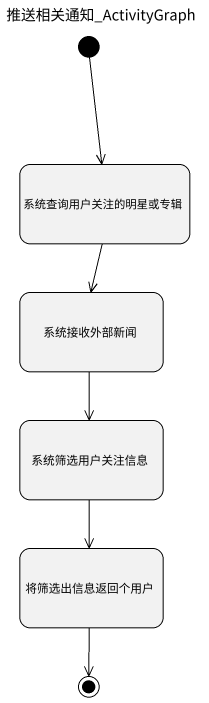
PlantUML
@startuml
title 推送相关通知_ActivityGraph
hide empty description
state 系统查询用户关注的明星或专辑
state 系统接收外部新闻
state 系统筛选用户关注信息
state 将筛选出信息返回个用户
[*] --> 系统查询用户关注的明星或专辑
系统查询用户关注的明星或专辑 --> 系统接收外部新闻
系统接收外部新闻 --> 系统筛选用户关注信息
系统筛选用户关注信息 --> 将筛选出信息返回个用户
将筛选出信息返回个用户 --> [*]
@enduml
